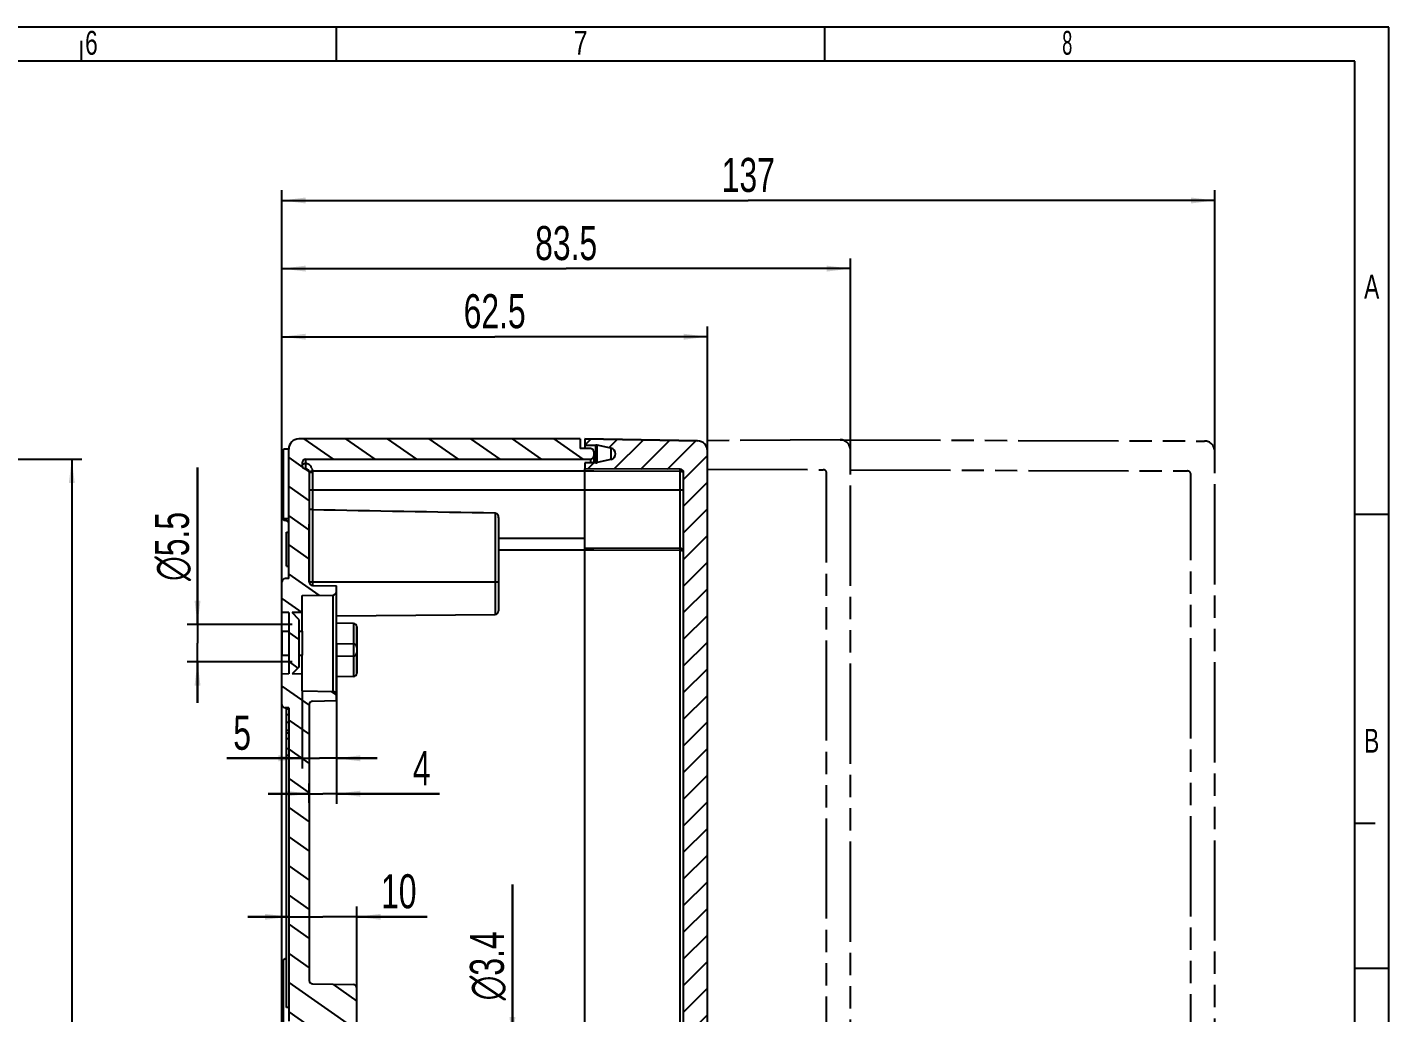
# Model space of a CAD drawing. Header units: millimetres. Extents: x 0 to 594, y 0 to 420.
# Drawn here: x 394 to 594, y 275.3 to 420 of the extents above; entities that cross this region are included whole.
import ezdxf

# ---------------------------------------------------------------- set-up
doc = ezdxf.new("R2010")
doc.units = ezdxf.units.MM
doc.header["$LTSCALE"] = 32.67
doc.linetypes.add('CENTER', pattern=[0.6, 0.375, -0.075, 0.075, -0.075])
doc.linetypes.add('PHANTOM', pattern=[0.8, 0.45, -0.05, 0.1, -0.05, 0.1, -0.05])
doc.layers.get('0').update_dxf_attribs({"linetype": 'CONTINUOUS'})
for name, color, linetype in [('AUSFORMSCHRAEGEN', 7, 'CONTINUOUS'), ('AUSW-EINSAETZE', 7, 'CONTINUOUS'), ('BEZUGSACHSEN', 7, 'CONTINUOUS'), ('KURVEN', 7, 'CONTINUOUS'), ('KURVEN-AUS', 7, 'CONTINUOUS'), ('RUNDUNGEN', 7, 'CONTINUOUS'), ('ZEICHNUNGSBEMASSUNGEN', 7, 'CONTINUOUS')]:
    doc.layers.add(name, color=color, linetype=linetype)
doc.styles.get("Standard").update_dxf_attribs({"font": 'txt', "width": 0.7})
doc.styles.add('TEXTSTYLE_2', font='txt', dxfattribs={"width": 0.7857142856999999})
doc.styles.add('TEXTSTYLE_5', font='txt', dxfattribs={"width": 0.7142857143000001})
doc.styles.add('TEXTSTYLE_6', font='txt', dxfattribs={"width": 0.5714285714})
doc.styles.add('TEXTSTYLE_8', font='gdt', dxfattribs={"width": 0.7})
doc.dimstyles.new('DIMSTYLE_10', dxfattribs={"dimtxt": 5, "dimasz": 3.5, "dimexe": 1.5, "dimexo": 0, "dimgap": 1.25, "dimtad": 1, "dimdec": 1, "dimdsep": 46, "dimtxsty": 'Standard', "dimblk": '_FILLED', "dimblk1": '_FILLED', "dimblk2": '_FILLED', "dimcen": 0.09, "dimclrt": 5, "dimazin": 2, "dimtp": 0.5, "dimtm": 0.5, "dimtfac": 1, "dimtdec": 1, "dimtofl": 0, "dimtmove": 0, "dimatfit": 3, "dimldrblk": '_FILLED', "dimfxl": 1, "dimtolj": 1, "dimarcsym": 0})
doc.dimstyles.new('DIMSTYLE_2', dxfattribs={"dimtxt": 5, "dimasz": 3.5, "dimexe": 1.5, "dimexo": 0, "dimgap": 1.25, "dimtad": 1, "dimdec": 3, "dimdsep": 46, "dimtxsty": 'Standard', "dimblk": '_FILLED', "dimblk1": '_FILLED', "dimblk2": '_FILLED', "dimcen": 0.09, "dimclrt": 5, "dimazin": 2, "dimtp": 0.5, "dimtm": 0.5, "dimtfac": 1, "dimtdec": 3, "dimtofl": 0, "dimtmove": 0, "dimatfit": 3, "dimldrblk": '_FILLED', "dimfxl": 1, "dimtolj": 1, "dimarcsym": 0})
doc.dimstyles.new('DIMSTYLE_6', dxfattribs={"dimtxt": 5, "dimasz": 3.5, "dimexe": 1.5, "dimexo": 0, "dimgap": 1.25, "dimtad": 1, "dimdec": 3, "dimdsep": 46, "dimtxsty": 'Standard', "dimblk": '_FILLED', "dimblk1": '_FILLED', "dimblk2": '_FILLED', "dimcen": 0.09, "dimclrt": 5, "dimazin": 2, "dimtp": 0.2, "dimtm": 0.2, "dimtfac": 1, "dimtdec": 3, "dimtofl": 0, "dimtmove": 0, "dimatfit": 3, "dimldrblk": '_FILLED', "dimfxl": 1, "dimtolj": 1, "dimarcsym": 0})
doc.dimstyles.new('DIMSTYLE_7', dxfattribs={"dimtxt": 5, "dimasz": 3.5, "dimexe": 1.5, "dimexo": 0, "dimgap": 1.25, "dimtad": 1, "dimdec": 3, "dimdsep": 46, "dimtxsty": 'Standard', "dimblk": '_FILLED', "dimblk1": '_FILLED', "dimblk2": '_FILLED', "dimcen": 0.09, "dimclrt": 5, "dimazin": 2, "dimtp": 0.1, "dimtm": 0.1, "dimtfac": 1, "dimtdec": 3, "dimtofl": 0, "dimtmove": 0, "dimatfit": 3, "dimldrblk": '_FILLED', "dimfxl": 1, "dimtolj": 1, "dimarcsym": 0})
doc.dimstyles.new('DIMSTYLE_8', dxfattribs={"dimtxt": 5, "dimasz": 3.5, "dimexe": 1.5, "dimexo": 0, "dimgap": 1.25, "dimtad": 1, "dimdec": 1, "dimdsep": 46, "dimtxsty": 'Standard', "dimblk": '_FILLED', "dimblk1": '_FILLED', "dimblk2": '_FILLED', "dimcen": 0.09, "dimclrt": 5, "dimazin": 2, "dimtp": 0.1, "dimtm": 0.1, "dimtfac": 1, "dimtdec": 65535, "dimtofl": 0, "dimtmove": 0, "dimatfit": 3, "dimldrblk": '_FILLED', "dimfxl": 1, "dimtolj": 1, "dimarcsym": 0})
doc.dimstyles.new('DIMSTYLE_9', dxfattribs={"dimtxt": 5, "dimasz": 3.5, "dimexe": 1.5, "dimexo": 0, "dimgap": 1.25, "dimtad": 1, "dimdec": 1, "dimdsep": 46, "dimtxsty": 'Standard', "dimblk": '_FILLED', "dimblk1": '_FILLED', "dimblk2": '_FILLED', "dimcen": 0.09, "dimclrt": 5, "dimazin": 2, "dimtp": 0.3, "dimtm": 0.3, "dimtfac": 1, "dimtdec": 1, "dimtofl": 0, "dimtmove": 0, "dimatfit": 3, "dimldrblk": '_FILLED', "dimfxl": 1, "dimtolj": 1, "dimarcsym": 0})

# ---------------------------------------------------------------- blocks, each defined once
blk = doc.blocks.new('_FILLED')
at = {"color": 0, "linetype": 'ByBlock'}
blk.add_solid([(0, 0), (-1, 0.125), (-1, -0.125)], dxfattribs=at)
blk = doc.blocks.new('*D13')
at = {"layer": 'ZEICHNUNGSBEMASSUNGEN', "color": 2, "linetype": 'Continuous', "transparency": 16777216}
for p, q in [((349.2844218358, 356.5663717764), (402.0844218361, 356.5663717764)), ((400.5844218361, 356.5663717764), (400.5844218361, 269.5663717764)), ((400.5844218361, 182.5663717764), (400.5844218361, 269.5663717764)), ((349.2844218361, 182.5663717764), (402.0844218361, 182.5663717764))]:
    blk.add_line(p, q, dxfattribs=at)
at = {"layer": 'ZEICHNUNGSBEMASSUNGEN', "color": 2, "linetype": 'Continuous', "transparency": 16777216, "xscale": 3.5, "yscale": 3.5, "zscale": 3.5}
for p, rotation in [((400.5844218361, 356.5663717764), 90), ((400.5844218361, 182.5663717764), 270)]:
    blk.add_blockref('_FILLED', p, dxfattribs=dict(at, rotation=rotation))
at = {"layer": 'ZEICHNUNGSBEMASSUNGEN', "color": 5, "linetype": 'Continuous', "transparency": 16777216, "insert": (394.3344218361, 269.5663717764), "char_height": 5, "width": 16.0714285714, "attachment_point": 2, "rotation": 90, "line_spacing_factor": 0.9}
blk.add_mtext('174', dxfattribs=at)
blk = doc.blocks.new('*D22')
at = {"layer": 'ZEICHNUNGSBEMASSUNGEN', "color": 2, "linetype": 'Continuous', "transparency": 16777216}
for p, q in [((419.0511647389, 332.3163717764), (419.0511647389, 355.3792707966001)), ((419.0511647389, 355.3792707966001), (419.0511647389, 329.5663717764)), ((432.9416197565, 332.3163717764), (417.5511647389, 332.3163717764)), ((419.0511647389, 320.8163717764), (419.0511647389, 329.5663717764)), ((432.9416197565, 326.8163717764), (417.5511647389, 326.8163717764)), ((419.0511647389, 326.8163717764), (419.0511647389, 320.8163717764))]:
    blk.add_line(p, q, dxfattribs=at)
at = {"layer": 'ZEICHNUNGSBEMASSUNGEN', "color": 2, "linetype": 'Continuous', "transparency": 16777216, "xscale": 3.5, "yscale": 3.5, "zscale": 3.5}
for p, rotation in [((419.0511647389, 332.3163717764), 270), ((419.0511647389, 326.8163717764), 90)]:
    blk.add_blockref('_FILLED', p, dxfattribs=dict(at, rotation=rotation))
at = {"layer": 'ZEICHNUNGSBEMASSUNGEN', "color": 5, "linetype": 'Continuous', "transparency": 16777216, "insert": (412.8011647389, 338.7126041299), "char_height": 5, "width": 25, "attachment_point": 1, "rotation": 90, "line_spacing_factor": 0.9, "style": 'TEXTSTYLE_8'}
blk.add_mtext('{\\fgdt;n}\\ftxt;5.5', dxfattribs=at)
blk = doc.blocks.new('*D23')
at = {"layer": 'ZEICHNUNGSBEMASSUNGEN', "color": 2, "linetype": 'Continuous', "transparency": 16777216}
for p, q in [((439.4416197565, 329.5663717764), (439.4416197565, 311.1751409698)), ((434.4416197565, 322.5663717764), (434.4416197565, 311.1751409698)), ((434.4416197565, 312.6751409698), (423.3319861772, 312.6751409698)), ((423.3319861772, 312.6751409698), (436.9416197565, 312.6751409698)), ((445.4416197565, 312.6751409698), (436.9416197565, 312.6751409698)), ((439.4416197565, 312.6751409698), (445.4416197565, 312.6751409698))]:
    blk.add_line(p, q, dxfattribs=at)
at = {"layer": 'ZEICHNUNGSBEMASSUNGEN', "color": 2, "linetype": 'Continuous', "transparency": 16777216, "xscale": 3.5, "yscale": 3.5, "zscale": 3.5}
blk.add_blockref('_FILLED', (434.4416197565, 312.6751409698), dxfattribs=at)
at = {"layer": 'ZEICHNUNGSBEMASSUNGEN', "color": 2, "linetype": 'Continuous', "transparency": 16777216, "xscale": 3.5, "yscale": 3.5, "zscale": 3.5, "rotation": 180}
blk.add_blockref('_FILLED', (439.4416197565, 312.6751409698), dxfattribs=at)
at = {"layer": 'ZEICHNUNGSBEMASSUNGEN', "color": 5, "linetype": 'Continuous', "transparency": 16777216, "insert": (426.9034147487, 318.9251409698), "char_height": 5, "width": 5.357142857099999, "attachment_point": 3, "line_spacing_factor": 0.9}
blk.add_mtext('5', dxfattribs=at)
blk = doc.blocks.new('*D25')
at = {"layer": 'ZEICHNUNGSBEMASSUNGEN', "color": 2, "linetype": 'Continuous', "transparency": 16777216}
for p, q in [((439.4416197565, 321.1361920361), (439.4416197565, 305.9781612682)), ((435.4416197565, 306.1124792519), (435.4416197565, 308.9781612682)), ((435.4416197565, 307.4781612682), (429.4416197565, 307.4781612682)), ((429.4416197565, 307.4781612682), (437.4416197565, 307.4781612682)), ((454.5925549478, 307.4781612682), (437.4416197565, 307.4781612682)), ((439.4416197565, 307.4781612682), (454.5925549478, 307.4781612682))]:
    blk.add_line(p, q, dxfattribs=at)
at = {"layer": 'ZEICHNUNGSBEMASSUNGEN', "color": 2, "linetype": 'Continuous', "transparency": 16777216, "xscale": 3.5, "yscale": 3.5, "zscale": 3.5}
blk.add_blockref('_FILLED', (435.4416197565, 307.4781612682), dxfattribs=at)
at = {"layer": 'ZEICHNUNGSBEMASSUNGEN', "color": 2, "linetype": 'Continuous', "transparency": 16777216, "xscale": 3.5, "yscale": 3.5, "zscale": 3.5, "rotation": 180}
blk.add_blockref('_FILLED', (439.4416197565, 307.4781612682), dxfattribs=at)
at = {"layer": 'ZEICHNUNGSBEMASSUNGEN', "color": 5, "linetype": 'Continuous', "transparency": 16777216, "insert": (450.6639835192, 313.7281612682), "char_height": 5, "width": 5.8928571429, "attachment_point": 1, "line_spacing_factor": 0.9}
blk.add_mtext('4', dxfattribs=at)
blk = doc.blocks.new('*D27')
at = {"layer": 'ZEICHNUNGSBEMASSUNGEN', "color": 2, "linetype": 'Continuous', "transparency": 16777216}
for p, q in [((432.4416197565, 290.902551912), (432.4416197565, 287.7920345094)), ((442.4416197565, 278.3036417661), (442.4416197565, 290.902551912)), ((432.4416197565, 289.402551912), (426.4416197565, 289.402551912)), ((426.4416197565, 289.402551912), (437.4416197565, 289.402551912)), ((452.7945069501, 289.402551912), (437.4416197565, 289.402551912)), ((442.4416197565, 289.402551912), (452.7945069501, 289.402551912))]:
    blk.add_line(p, q, dxfattribs=at)
at = {"layer": 'ZEICHNUNGSBEMASSUNGEN', "color": 2, "linetype": 'Continuous', "transparency": 16777216, "xscale": 3.5, "yscale": 3.5, "zscale": 3.5}
blk.add_blockref('_FILLED', (432.4416197565, 289.402551912), dxfattribs=at)
at = {"layer": 'ZEICHNUNGSBEMASSUNGEN', "color": 2, "linetype": 'Continuous', "transparency": 16777216, "xscale": 3.5, "yscale": 3.5, "zscale": 3.5, "rotation": 180}
blk.add_blockref('_FILLED', (442.4416197565, 289.402551912), dxfattribs=at)
at = {"layer": 'ZEICHNUNGSBEMASSUNGEN', "color": 5, "linetype": 'Continuous', "transparency": 16777216, "insert": (446.0087926644, 295.652551912), "char_height": 5, "width": 10.1785714286, "attachment_point": 1, "line_spacing_factor": 0.9}
blk.add_mtext('10', dxfattribs=at)
blk = doc.blocks.new('*D28')
at = {"layer": 'ZEICHNUNGSBEMASSUNGEN', "color": 2, "linetype": 'Continuous', "transparency": 16777216}
for p, q in [((465.3006824344, 271.1763717764), (465.3006824344, 294.1590273155)), ((465.3006824344, 294.1590273155), (465.3006824344, 269.5663717764)), ((441.0916197565, 271.1763717764), (466.8006824344, 271.1763717764)), ((441.0916197565, 267.9563717764), (466.8006824344, 267.9563717764)), ((465.3006824344, 261.9563717764), (465.3006824344, 269.5663717764)), ((465.3006824344, 267.9563717764), (465.3006824344, 261.9563717764))]:
    blk.add_line(p, q, dxfattribs=at)
at = {"layer": 'ZEICHNUNGSBEMASSUNGEN', "color": 2, "linetype": 'Continuous', "transparency": 16777216, "xscale": 3.5, "yscale": 3.5, "zscale": 3.5}
for p, rotation in [((465.3006824344, 271.1763717764), 270), ((465.3006824344, 267.9563717764), 90)]:
    blk.add_blockref('_FILLED', p, dxfattribs=dict(at, rotation=rotation))
at = {"layer": 'ZEICHNUNGSBEMASSUNGEN', "color": 5, "linetype": 'Continuous', "transparency": 16777216, "insert": (459.0506824344, 277.1352177917), "char_height": 5, "width": 25.5357142857, "attachment_point": 1, "rotation": 90, "line_spacing_factor": 0.9, "style": 'TEXTSTYLE_8'}
blk.add_mtext('{\\fgdt;n}\\ftxt;3.4', dxfattribs=at)
blk = doc.blocks.new('*D32')
at = {"layer": 'ZEICHNUNGSBEMASSUNGEN', "color": 2, "linetype": 'Continuous', "transparency": 16777216}
for p, q in [((431.4416197573, 348.83173854), (431.4416197573, 376.0663717764)), ((493.9416197565, 357.0345830524), (493.9416197565, 376.0663717764)), ((431.4416197573, 374.5663717764), (462.6916197569, 374.5663717764)), ((493.9416197565, 374.5663717764), (462.6916197569, 374.5663717764))]:
    blk.add_line(p, q, dxfattribs=at)
at = {"layer": 'ZEICHNUNGSBEMASSUNGEN', "color": 2, "linetype": 'Continuous', "transparency": 16777216, "xscale": 3.5, "yscale": 3.5, "zscale": 3.5, "rotation": 180}
blk.add_blockref('_FILLED', (431.4416197573, 374.5663717764), dxfattribs=at)
at = {"layer": 'ZEICHNUNGSBEMASSUNGEN', "color": 2, "linetype": 'Continuous', "transparency": 16777216, "xscale": 3.5, "yscale": 3.5, "zscale": 3.5}
blk.add_blockref('_FILLED', (493.9416197565, 374.5663717764), dxfattribs=at)
at = {"layer": 'ZEICHNUNGSBEMASSUNGEN', "color": 5, "linetype": 'Continuous', "transparency": 16777216, "insert": (462.6916197569, 380.8163717764), "char_height": 5, "width": 21.4285714286, "attachment_point": 2, "line_spacing_factor": 0.9}
blk.add_mtext('62.5', dxfattribs=at)
blk = doc.blocks.new('*D33')
at = {"layer": 'ZEICHNUNGSBEMASSUNGEN', "color": 2, "linetype": 'Continuous', "transparency": 16777216}
for p, q in [((431.4416197573, 182.075024574), (431.4416197573, 386.0663717764)), ((514.9416197565, 357.6550977055001), (514.9416197566001, 386.0663717764)), ((431.4416197573, 384.5663717764), (473.1916197569, 384.5663717764)), ((514.9416197566001, 384.5663717764), (473.1916197569, 384.5663717764))]:
    blk.add_line(p, q, dxfattribs=at)
at = {"layer": 'ZEICHNUNGSBEMASSUNGEN', "color": 2, "linetype": 'Continuous', "transparency": 16777216, "xscale": 3.5, "yscale": 3.5, "zscale": 3.5, "rotation": 180}
blk.add_blockref('_FILLED', (431.4416197573, 384.5663717764), dxfattribs=at)
at = {"layer": 'ZEICHNUNGSBEMASSUNGEN', "color": 2, "linetype": 'Continuous', "transparency": 16777216, "xscale": 3.5, "yscale": 3.5, "zscale": 3.5}
blk.add_blockref('_FILLED', (514.9416197566001, 384.5663717764), dxfattribs=at)
at = {"layer": 'ZEICHNUNGSBEMASSUNGEN', "color": 5, "linetype": 'Continuous', "transparency": 16777216, "insert": (473.1916197569, 390.8163717764), "char_height": 5, "width": 20.8928571429, "attachment_point": 2, "line_spacing_factor": 0.9}
blk.add_mtext('83.5', dxfattribs=at)
blk = doc.blocks.new('*D34')
at = {"layer": 'ZEICHNUNGSBEMASSUNGEN', "color": 2, "linetype": 'Continuous', "transparency": 16777216}
for p, q in [((431.4416197573, 357.071723774), (431.4416197573, 396.0663717764)), ((568.4416197565, 356.8640149907), (568.4416197565, 396.0663717764)), ((431.4416197573, 394.5663717764), (499.9416197569, 394.5663717764)), ((568.4416197565, 394.5663717764), (499.9416197569, 394.5663717764))]:
    blk.add_line(p, q, dxfattribs=at)
at = {"layer": 'ZEICHNUNGSBEMASSUNGEN', "color": 2, "linetype": 'Continuous', "transparency": 16777216, "xscale": 3.5, "yscale": 3.5, "zscale": 3.5, "rotation": 180}
blk.add_blockref('_FILLED', (431.4416197573, 394.5663717764), dxfattribs=at)
at = {"layer": 'ZEICHNUNGSBEMASSUNGEN', "color": 2, "linetype": 'Continuous', "transparency": 16777216, "xscale": 3.5, "yscale": 3.5, "zscale": 3.5}
blk.add_blockref('_FILLED', (568.4416197565, 394.5663717764), dxfattribs=at)
at = {"layer": 'ZEICHNUNGSBEMASSUNGEN', "color": 5, "linetype": 'Continuous', "transparency": 16777216, "insert": (499.9416197569, 400.8163717764), "char_height": 5, "width": 15.5357142857, "attachment_point": 2, "line_spacing_factor": 0.9}
blk.add_mtext('137', dxfattribs=at)

msp = doc.modelspace()

# ---------------------------------------------------------------- hatches: boundary and pattern name
at = {"linetype": 'Continuous'}
h = msp.add_hatch(dxfattribs=at)
h.set_pattern_fill('DEFAULT__1', color=2, scale=3.5087399072, angle=325, style=0, pattern_type=0)
h.set_pattern_definition([(325, (0, 0), (2.0125305321, 2.8741914679), [])])
edge = h.paths.add_edge_path()
edge.add_line((432.4416197565, 358.0663717764), (432.4416197565, 352.0663717764))
edge.add_arc((433.9416197565, 358.0663717764), 1.5, 90, 180)
edge.add_line((433.9416197565, 359.5663717764), (475.2416197565, 359.5663717764))
edge.add_line((475.2416197565, 359.5663717764), (475.2416197565, 358.1663717764))
edge.add_line((476.7416197565, 358.1663717764), (475.2416197565, 358.1663717764))
edge.add_arc((476.7416197565, 357.6663717764), 0.5, 0, 90)
edge.add_line((477.2416197565, 357.6663717764), (477.2416197565, 357.0663717764))
edge.add_arc((476.7416197565, 357.0663717764), 0.5, -90, 0)
edge.add_line((434.9416197565, 356.5663717764), (476.7416197565, 356.5663717764))
edge.add_arc((434.9416197565, 356.0663717764), 0.5, 90, 180)
edge.add_line((434.4416197565, 356.0663717764), (434.4416197565, 355.6663717764))
edge.add_arc((434.9416197565, 355.6663717764), 0.5, 180, 270)
edge.add_arc((434.9416197565, 354.6663717764), 0.5, 0, 90)
edge.add_line((435.4416197565, 354.6663717764), (435.4416197565, 352.0663717764))
edge.add_line((432.4416197565, 352.0663717764), (435.4416197565, 352.0663717764))
edge = h.paths.add_edge_path()
edge.add_line((432.4416197565, 352.0663717764), (435.4416197565, 352.0663717764))
edge.add_line((432.4416197565, 352.0663717764), (435.4416197565, 352.0663717764))
edge = h.paths.add_edge_path()
edge.add_line((432.4416197565, 352.0663717764), (432.4416197565, 345.8663717764))
edge.add_line((432.4416197565, 352.0663717764), (435.4416197565, 352.0663717764))
edge.add_line((435.4416197565, 352.0663717764), (435.4416197565, 338.5577204079))
edge.add_arc((435.9416197565, 338.5577204079), 0.5, 180, 269)
edge.add_line((435.9328935533, 338.0577965603), (439.4416197565, 337.9965515167))
edge.add_line((439.4416197565, 337.9965515167), (439.4416197565, 337.1449957326))
edge.add_arc((438.9416197565, 337.1449957326), 0.5, -89, 0)
edge.add_line((434.4416197565, 336.5663717764), (438.9503459598, 336.645071885))
edge.add_line((434.4416197565, 336.5663717764), (434.4416197565, 334.0925543738))
edge.add_line((434.4416197565, 334.0925543738), (432.9416197565, 334.0663717764))
edge.add_line((433.9416197565, 333.0663717764), (432.9416197565, 334.0663717764))
edge.add_line((433.9416197565, 333.0663717764), (433.9416197565, 326.0663717764))
edge.add_line((433.9416197565, 326.0663717764), (432.9416197565, 325.0663717764))
edge.add_line((434.4416197565, 325.040189179), (432.9416197565, 325.0663717764))
edge.add_line((434.4416197565, 325.040189179), (434.4416197565, 322.5663717764))
edge.add_line((434.4416197565, 322.5663717764), (438.9503459598, 322.4876716677))
edge.add_arc((438.9416197565, 321.9877478202), 0.5, 0, 89)
edge.add_line((439.4416197565, 321.9877478202), (439.4416197565, 321.1361920361))
edge.add_line((435.9328935533, 321.0749469924), (439.4416197565, 321.1361920361))
edge.add_arc((435.9416197565, 320.5750231448), 0.5, 91, 180)
edge.add_line((435.4416197565, 320.5750231448), (435.4416197565, 287.0663717764))
edge.add_line((432.4416197565, 287.0663717764), (435.4416197565, 287.0663717764))
edge.add_line((432.4416197565, 320.0663717764), (432.4416197565, 287.0663717764))
edge.add_line((432.4416197565, 320.0663717764), (431.9328935533, 320.0752516253))
edge.add_arc((431.9416197565, 320.5751754729), 0.5, 180, 269)
edge.add_line((431.4416197565, 325.0489167114), (431.4416197565, 320.5751754729))
edge.add_line((432.4416197565, 325.0663717764), (431.4416197565, 325.0489167114))
edge.add_line((432.4416197565, 334.0663717764), (432.4416197565, 325.0663717764))
edge.add_line((432.4416197565, 334.0663717764), (431.4416197565, 334.0838268413))
edge.add_line((431.4416197565, 338.5575680799), (431.4416197565, 334.0838268413))
edge.add_arc((431.9416197565, 338.5575680799), 0.5, 91, 180)
edge.add_line((432.4416197565, 339.0663717764), (431.9328935533, 339.0574919275))
edge.add_line((432.4416197565, 340.8663717764), (432.4416197565, 339.0663717764))
edge.add_line((432.4416197565, 340.8663717764), (432.4416197565, 345.8663717764))
edge = h.paths.add_edge_path()
edge.add_line((432.4416197565, 287.0663717764), (435.4416197565, 287.0663717764))
edge.add_line((432.4416197565, 287.0663717764), (435.4416197565, 287.0663717764))
edge = h.paths.add_edge_path()
edge.add_line((432.4416197565, 287.0663717764), (432.4416197565, 274.0577204079))
edge.add_line((432.4416197565, 287.0663717764), (435.4416197565, 287.0663717764))
edge.add_line((435.4416197565, 287.0663717764), (435.4416197565, 280.0577204079))
edge.add_arc((435.9416197565, 280.0577204079), 0.5, 180, 269)
edge.add_line((435.9328935533, 279.5577965603), (441.9503459598, 279.4527615379))
edge.add_arc((441.9416197565, 278.9528376903), 0.5, 0, 89)
edge.add_line((442.4416197565, 272.6563717764), (442.4416197565, 278.9528376903))
edge.add_line((442.4416197565, 272.6563717764), (441.0916197565, 271.3063717764))
edge.add_line((441.0916197565, 271.1763717764), (441.0916197565, 271.3063717764))
edge.add_line((432.4416197565, 271.0913717764), (441.0916197565, 271.1763717764))
edge.add_line((432.4416197565, 268.0413717764), (432.4416197565, 271.0913717764))
edge.add_line((441.0916197565, 267.9563717764), (432.4416197565, 268.0413717764))
edge.add_line((441.0916197565, 267.8263717764), (441.0916197565, 267.9563717764))
edge.add_line((442.4416197565, 266.4763717764), (441.0916197565, 267.8263717764))
edge.add_line((442.4416197565, 260.1799058624), (442.4416197565, 266.4763717764))
edge.add_arc((441.9416197565, 260.1799058624), 0.5, -89, 0)
edge.add_line((435.9328935533, 259.5749469924), (441.9503459598, 259.6799820148))
edge.add_arc((435.9416197565, 259.0750231448), 0.5, 91, 180)
edge.add_line((435.4416197565, 259.0750231448), (435.4416197565, 252.0663717764))
edge.add_line((432.4416197565, 252.0663717764), (435.4416197565, 252.0663717764))
edge.add_line((432.4416197565, 265.0750231448), (432.4416197565, 252.0663717764))
edge.add_arc((431.9416197565, 265.0750231448), 0.5, 0, 90)
edge.add_arc((431.9416197565, 266.0751754729), 0.5, 180, 270)
edge.add_line((431.4416197565, 273.0575680799), (431.4416197565, 266.0751754729))
edge.add_arc((431.9416197565, 273.0575680799), 0.5, 90, 180)
edge.add_arc((431.9416197565, 274.0577204079), 0.5, -90, 0)
edge = h.paths.add_edge_path()
edge.add_line((432.4416197565, 252.0663717764), (435.4416197565, 252.0663717764))
edge.add_line((432.4416197565, 252.0663717764), (435.4416197565, 252.0663717764))
edge = h.paths.add_edge_path()
edge.add_line((432.4416197565, 252.0663717764), (432.4416197565, 219.0663717764))
edge.add_line((432.4416197565, 252.0663717764), (435.4416197565, 252.0663717764))
edge.add_line((435.4416197565, 252.0663717764), (435.4416197565, 218.5577204079))
edge.add_arc((435.9416197565, 218.5577204079), 0.5, 180, 269)
edge.add_line((435.9328935533, 218.0577965603), (439.4416197565, 217.9965515167))
edge.add_line((439.4416197565, 217.1449957326), (439.4416197565, 217.9965515167))
edge.add_arc((438.9416197565, 217.1449957326), 0.5, -89, 0)
edge.add_line((434.4416197565, 216.5663717764), (438.9503459598, 216.645071885))
edge.add_line((434.4416197565, 214.0925543738), (434.4416197565, 216.5663717764))
edge.add_line((434.4416197565, 214.0925543738), (432.9416197565, 214.0663717764))
edge.add_line((433.9416197565, 213.0663717764), (432.9416197565, 214.0663717764))
edge.add_line((433.9416197565, 206.0663717764), (433.9416197565, 213.0663717764))
edge.add_line((433.9416197565, 206.0663717764), (432.9416197565, 205.0663717764))
edge.add_line((434.4416197565, 205.040189179), (432.9416197565, 205.0663717764))
edge.add_line((434.4416197565, 202.5663717764), (434.4416197565, 205.040189179))
edge.add_line((434.4416197565, 202.5663717764), (438.9503459598, 202.4876716677))
edge.add_arc((438.9416197565, 201.9877478202), 0.5, 0, 89)
edge.add_line((439.4416197565, 201.1361920361), (439.4416197565, 201.9877478202))
edge.add_line((435.9328935533, 201.0749469924), (439.4416197565, 201.1361920361))
edge.add_arc((435.9416197565, 200.5750231448), 0.5, 91, 180)
edge.add_line((435.4416197565, 200.5750231448), (435.4416197565, 187.0663717764))
edge.add_line((432.4416197565, 187.0663717764), (435.4416197565, 187.0663717764))
edge.add_line((432.4416197565, 195.6163717764), (432.4416197565, 187.0663717764))
edge.add_line((432.4416197565, 195.6163717764), (432.1416197565, 195.6163717764))
edge.add_line((432.1416197565, 195.6163717764), (432.1416197565, 195.9163717764))
edge.add_line((432.4416197565, 195.9163717764), (432.1416197565, 195.9163717764))
edge.add_line((432.4416197565, 200.0663717764), (432.4416197565, 195.9163717764))
edge.add_line((432.4416197565, 200.0663717764), (431.9328935533, 200.0752516253))
edge.add_arc((431.9416197565, 200.5751754729), 0.5, 180, 269)
edge.add_line((431.4416197565, 200.5751754729), (431.4416197565, 205.0489167114))
edge.add_line((432.4416197565, 205.0663717764), (431.4416197565, 205.0489167114))
edge.add_line((432.4416197565, 205.0663717764), (432.4416197565, 214.0663717764))
edge.add_line((432.4416197565, 214.0663717764), (431.4416197565, 214.0838268413))
edge.add_line((431.4416197565, 214.0838268413), (431.4416197565, 218.5575680799))
edge.add_arc((431.9416197565, 218.5575680799), 0.5, 91, 180)
edge.add_line((432.4416197565, 219.0663717764), (431.9328935533, 219.0574919275))
edge = h.paths.add_edge_path()
edge.add_line((432.4416197565, 187.0663717764), (435.4416197565, 187.0663717764))
edge.add_line((432.4416197565, 187.0663717764), (435.4416197565, 187.0663717764))
edge = h.paths.add_edge_path()
edge.add_line((432.4416197565, 181.0663717764), (432.4416197565, 187.0663717764))
edge.add_line((432.4416197565, 187.0663717764), (435.4416197565, 187.0663717764))
edge.add_line((435.4416197565, 184.4663717764), (435.4416197565, 187.0663717764))
edge.add_arc((434.9416197565, 184.4663717764), 0.5, -90, 0)
edge.add_arc((434.9416197565, 183.4663717764), 0.5, 90, 180)
edge.add_line((434.4416197565, 183.4663717764), (434.4416197565, 183.0663717764))
edge.add_arc((434.9416197565, 183.0663717764), 0.5, 180, 270)
edge.add_line((434.9416197565, 182.5663717764), (476.7416197565, 182.5663717764))
edge.add_arc((476.7416197565, 182.0663717764), 0.5, 0, 90)
edge.add_line((477.2416197565, 181.4663717764), (477.2416197565, 182.0663717764))
edge.add_arc((476.7416197565, 181.4663717764), 0.5, -90, 0)
edge.add_line((476.7416197565, 180.9663717764), (475.2416197565, 180.9663717764))
edge.add_line((475.2416197565, 179.5663717764), (475.2416197565, 180.9663717764))
edge.add_line((433.9416197565, 179.5663717764), (475.2416197565, 179.5663717764))
edge.add_arc((433.9416197565, 181.0663717764), 1.5, 180, 270)
h = msp.add_hatch(dxfattribs=at)
h.set_pattern_fill('DEFAULT__2', color=2, scale=2.7645387615, angle=45, style=0, pattern_type=0)
h.set_pattern_definition([(45, (0, 0), (-1.9548241051, 1.9548241051), [])])
edge = h.paths.add_edge_path()
edge.add_line((493.9416197565, 357.7977886582), (493.9416197565, 352.0663717764))
edge.add_line((490.4416197565, 352.0663717764), (493.9416197565, 352.0663717764))
edge.add_line((490.4416197565, 354.6174993126), (490.4416197565, 352.0663717764))
edge.add_arc((489.9416197565, 354.6174993126), 0.5, 0, 89.8)
edge.add_line((489.9433650823, 355.1174962665), (475.9416197565, 355.1663717764))
edge.add_line((475.9416197565, 356.0663717764), (475.9416197565, 355.1663717764))
edge.add_line((477.5453732581, 356.0663717764), (475.9416197565, 356.0663717764))
edge.add_arc((477.5453732581, 357.0663717764), 1, 270, 282.5)
edge.add_line((477.7618128721, 356.0900757692), (479.7755934284, 356.5365201703))
edge.add_arc((479.5916197565, 357.3663717764), 0.85, -77.5, 77.5)
edge.add_line((479.7755934284, 358.1962233824), (477.7618128721, 358.6426677835))
edge.add_arc((477.5453732581, 357.6663717764), 1, 77.5, 90)
edge.add_line((475.9416197565, 358.6663717764), (477.5453732581, 358.6663717764))
edge.add_line((475.9416197565, 359.5663717764), (475.9416197565, 358.6663717764))
edge.add_line((492.4874493180999, 359.2775632471), (475.9416197565, 359.5663717764))
edge.add_arc((492.4616197565, 357.7977886582), 1.48, 0, 89)
edge = h.paths.add_edge_path()
edge.add_line((490.4416197565, 352.0663717764), (493.9416197565, 352.0663717764))
edge.add_line((490.4416197565, 352.0663717764), (493.9416197565, 352.0663717764))
edge = h.paths.add_edge_path()
edge.add_line((493.9416197565, 352.0663717764), (493.9416197565, 287.0663717764))
edge.add_line((490.4416197565, 287.0663717764), (493.9416197565, 287.0663717764))
edge.add_line((490.4416197565, 352.0663717764), (490.4416197565, 287.0663717764))
edge.add_line((490.4416197565, 352.0663717764), (493.9416197565, 352.0663717764))
edge = h.paths.add_edge_path()
edge.add_line((490.4416197565, 287.0663717764), (493.9416197565, 287.0663717764))
edge.add_line((490.4416197565, 287.0663717764), (493.9416197565, 287.0663717764))
edge = h.paths.add_edge_path()
edge.add_line((493.9416197565, 287.0663717764), (493.9416197565, 252.0663717764))
edge.add_line((490.4416197565, 252.0663717764), (493.9416197565, 252.0663717764))
edge.add_line((490.4416197565, 287.0663717764), (490.4416197565, 252.0663717764))
edge.add_line((490.4416197565, 287.0663717764), (493.9416197565, 287.0663717764))
edge = h.paths.add_edge_path()
edge.add_line((490.4416197565, 252.0663717764), (493.9416197565, 252.0663717764))
edge.add_line((490.4416197565, 252.0663717764), (493.9416197565, 252.0663717764))
edge = h.paths.add_edge_path()
edge.add_line((493.9416197565, 252.0663717764), (493.9416197565, 187.0663717764))
edge.add_line((490.4416197565, 187.0663717764), (493.9416197565, 187.0663717764))
edge.add_line((490.4416197565, 252.0663717764), (490.4416197565, 187.0663717764))
edge.add_line((490.4416197565, 252.0663717764), (493.9416197565, 252.0663717764))
edge = h.paths.add_edge_path()
edge.add_line((490.4416197565, 187.0663717764), (493.9416197565, 187.0663717764))
edge.add_line((490.4416197565, 187.0663717764), (493.9416197565, 187.0663717764))
edge = h.paths.add_edge_path()
edge.add_line((493.9416197565, 181.3349548945), (493.9416197565, 187.0663717764))
edge.add_arc((492.4616197565, 181.3349548945), 1.48, -89, 0)
edge.add_line((492.4874493180999, 179.8551803057), (475.9416197565, 179.5663717764))
edge.add_line((475.9416197565, 179.5663717764), (475.9416197565, 180.4663717764))
edge.add_line((475.9416197565, 180.4663717764), (477.5453732581, 180.4663717764))
edge.add_arc((477.5453732581, 181.4663717764), 1, 270, 282.5)
edge.add_line((479.7755934284, 180.9365201703), (477.7618128721, 180.4900757692))
edge.add_arc((479.5916197565, 181.7663717764), 0.85, -77.5, 77.5)
edge.add_line((477.7618128721, 183.0426677835), (479.7755934284, 182.5962233824))
edge.add_arc((477.5453732581, 182.0663717764), 1, 77.5, 90)
edge.add_line((477.5453732581, 183.0663717764), (475.9416197565, 183.0663717764))
edge.add_line((475.9416197565, 183.0663717764), (475.9416197565, 183.9663717764))
edge.add_line((489.9433650823, 184.0152472863), (475.9416197565, 183.9663717764))
edge.add_arc((489.9416197565, 184.5152442401), 0.5, -89.8, 0)
edge.add_line((490.4416197565, 184.5152442401), (490.4416197565, 187.0663717764))
edge.add_line((490.4416197565, 187.0663717764), (493.9416197565, 187.0663717764))

# ---------------------------------------------------------------- linework, layer by layer
at = {"color": 2, "linetype": 'Continuous'}
for p, q in [((594, 420), (-0, 420)), ((439.4507276478, 415.000049121), (439.4507276478, 420.000049121)), ((511.2007276478, 415.000049121), (511.2007276478, 420.000049121)), ((594, 0), (594, 420)), ((402, 415), (402, 418)), ((589.0002327949, 348.51526037), (594.0002327949, 348.51526037)), ((589, 303.1409552918), (592, 303.1409552918)), ((589.0002327949, 281.84526237), (594.0002327949, 281.84526237))]:
    msp.add_line(p, q, dxfattribs=at)
at = {"color": 7, "linetype": 'Continuous'}
for p, q in [((589, 415), (5, 415)), ((589, 5), (589, 415)), ((431.6916197565, 347.8663717764), (431.6916197565, 358.0663717764)), ((432.4416197565, 358.0663717764), (431.6916197565, 358.0663717764)), ((432.4416197565, 339.0663717764), (432.4416197565, 358.0663717764)), ((475.2416197565, 359.5663717764), (433.9416197565, 359.5663717764)), ((475.2416197565, 359.5663717764), (475.2416197565, 358.1663717764)), ((476.7416197565, 358.1663717764), (475.2416197565, 358.1663717764)), ((475.9416197565, 359.5663717764), (475.9416197565, 358.1663717764)), ((492.4874493180999, 359.2775632471), (475.9416197565, 359.5663717764)), ((475.9416197565, 358.6663717764), (477.5453732581, 358.6663717764)), ((479.7755934284, 358.1962233824), (477.7618128721, 358.6426677835)), ((431.4416197565, 348.0751822754), (431.4416197565, 356.0575612774)), ((434.4416197565, 356.0663717764), (434.4416197565, 355.6663717764)), ((434.9416197565, 356.5663717764), (476.7416197565, 356.5663717764)), ((475.9416197565, 356.0663717764), (475.9416197565, 355.1663717764)), ((477.5453732581, 356.0663717764), (475.9416197565, 356.0663717764)), ((477.2416197565, 357.6663717764), (477.2416197565, 356.8462707604)), ((477.5453732581, 356.0663717764), (477.7618128721, 356.0900757692)), ((479.7755934284, 356.5365201703), (477.7618128721, 356.0900757692)), ((493.9416197565, 181.3349548945), (493.9416197565, 357.7977886582)), ((435.4416197565, 354.6663717764), (435.4416197565, 338.5577204079)), ((489.9433650823, 355.1174962665), (475.9416197565, 355.1663717764)), ((490.4416197565, 184.5152442401), (490.4416197565, 354.6174993126)), ((431.6916197565, 347.8663717764), (432.4416197565, 347.8663717764)), ((463.2416197565, 347.9175910729), (463.2416197565, 334.4702735462)), ((432.1416197565, 340.8663717764), (432.1416197565, 345.8663717764)), ((432.1416197565, 345.8663717764), (432.4416197565, 345.8663717764)), ((432.1416197565, 340.8663717764), (432.4416197565, 340.8663717764)), ((431.4416197565, 331.3163717764), (431.4416197565, 338.5575680799)), ((432.4416197565, 339.0663717764), (431.9328935533, 339.0574919275)), ((435.9328935533, 338.0577965603), (439.4416197565, 337.9965515167)), ((439.4416197565, 321.1361920361), (439.4416197565, 337.9965515167)), ((434.4416197565, 336.5663717764), (438.9503459598, 336.645071885)), ((434.4416197565, 331.3163717764), (434.4416197565, 336.5663717764)), ((432.4416197565, 334.0663717764), (431.4416197565, 334.0838268413)), ((432.4416197565, 334.0663717764), (432.4416197565, 325.0663717764)), ((434.4416197565, 334.0925543738), (432.9416197565, 334.0663717764)), ((433.9416197565, 333.0663717764), (432.9416197565, 334.0663717764)), ((433.9416197565, 333.0663717764), (433.9416197565, 326.0663717764)), ((439.4416197565, 333.6012792475), (462.7459830243, 333.8046533447)), ((441.9503459598, 332.4527615379), (439.4416197565, 332.4965515167)), ((442.4416197565, 328.9528376903), (442.4416197565, 331.9528376903)), ((442.4416197565, 325.1799058624), (442.4416197565, 328.1799058624)), ((431.4416197565, 320.5751754729), (431.4416197565, 327.8163717764)), ((433.9416197565, 326.0663717764), (432.9416197565, 325.0663717764)), ((434.4416197565, 322.5663717764), (434.4416197565, 327.8163717764)), ((432.4416197565, 325.0663717764), (431.4416197565, 325.0489167114)), ((434.4416197565, 325.040189179), (432.9416197565, 325.0663717764)), ((441.9503459598, 324.6799820148), (439.4416197565, 324.6361920361)), ((434.4416197565, 322.5663717764), (438.9503459598, 322.4876716677)), ((432.4416197565, 320.0663717764), (431.9328935533, 320.0752516253)), ((432.1416197565, 319.1013717764), (432.1416197565, 320.0663717764)), ((432.4416197565, 320.0663717764), (432.1416197565, 320.0663717764)), ((432.4416197565, 320.0663717764), (432.4416197565, 274.0577204079)), ((435.4416197565, 320.5750231448), (435.4416197565, 280.0577204079)), ((435.9328935533, 321.0749469924), (439.4416197565, 321.1361920361)), ((432.4416197565, 319.8803937214), (432.1416197565, 319.8803937214)), ((432.1416197565, 276.0663717764), (432.1416197565, 314.0685857611)), ((432.4416197565, 313.0663717764), (432.1416197565, 313.0663717764)), ((431.6916197565, 283.1385038928), (432.1416197565, 283.3983115139)), ((431.6916197565, 273.4905746733), (431.6916197565, 283.1385038928)), ((435.9328935533, 279.5577965603), (441.9503459598, 279.4527615379)), ((442.4416197565, 260.1799058624), (442.4416197565, 278.9528376903)), ((432.4416197565, 276.0663717764), (432.1416197565, 276.0663717764))]:
    msp.add_line(p, q, dxfattribs=at)
at = {"color": 9, "linetype": 'Continuous'}
for p, q in [((479.7755934284, 358.1962233824), (479.7755934284, 356.5365201703)), ((438.9503459598, 322.4876716677), (438.9503459598, 336.645071885))]:
    msp.add_line(p, q, dxfattribs=at)
at = {"color": 7, "linetype": 'Continuous'}
for centre, radius, start, end in [((433.9416197565, 358.0663717764), 1.5, 90, 180), ((476.7416197565, 357.6663717764), 0.5, 0, 90), ((477.5453732581, 357.6663717764), 1, 77.5, 90), ((479.5916197565, 357.3663717764), 0.85, 282.5, 77.5), ((492.4616197565, 357.7977886582), 1.48, 0, 89), ((431.9416197565, 356.0575680799), 0.5, 120.0596755158, 180.0007794687), ((434.9416197565, 356.0663717764), 0.5, 90, 180), ((476.7416197565, 357.0663717764), 0.5, 270, 360), ((477.5453732581, 357.0663717764), 1, 270, 282.5), ((434.9416197565, 355.6663717764), 0.5, 180, 270), ((434.9416197565, 354.6663717764), 0.5, 0, 90), ((489.9416197565, 354.6174993126), 0.5, 0, 89.8), ((431.9416197565, 348.0751754729), 0.5, 179.9992205313, 270), ((431.9416197565, 347.0750231448), 0.5, 0.0009586169, 90), ((489.9416197565, 343.0174993126), 0.5, 2.246e-07, 89.7999999917), ((431.9416197565, 338.5575680799), 0.5, 91, 180), ((435.9416197565, 338.5577204079), 0.5, 180, 269), ((438.9416197565, 337.1449957326), 0.5, 271, 360), ((462.7416197565, 334.3046343062), 0.5, 270.5, 360), ((441.9416197565, 331.9528376903), 0.5, 0, 89), ((441.9416197565, 325.1799058624), 0.5, 271, 360), ((438.9416197565, 321.9877478202), 0.5, 0, 89), ((431.9416197565, 320.5751754729), 0.5, 180, 269), ((435.9416197565, 320.5750231448), 0.5, 91, 180), ((435.9416197565, 280.0577204079), 0.5, 180, 269), ((441.9416197565, 278.9528376903), 0.5, 0, 89)]:
    msp.add_arc(centre, radius, start, end, dxfattribs=at)
at = {"layer": 'AUSFORMSCHRAEGEN', "color": 7, "linetype": 'Continuous'}
for p, q in [((435.4416197565, 354.6663717764), (435.4416197565, 349.340189179)), ((475.9416197565, 343.5663717764), (475.9416197565, 352.0663717764)), ((431.4416197565, 331.3163717764), (431.4416197565, 327.8163717764)), ((434.4416197565, 331.3163717764), (434.4416197565, 327.8163717764))]:
    msp.add_line(p, q, dxfattribs=at)
at = {"layer": 'AUSFORMSCHRAEGEN', "color": 9, "linetype": 'Continuous'}
for p, q in [((431.4416197565, 331.3163717764), (432.4416197565, 331.3163717764)), ((433.9416197565, 331.3163717764), (434.4416197565, 331.3163717764)), ((431.4416197565, 327.8163717764), (432.4416197565, 327.8163717764)), ((433.9416197565, 327.8163717764), (434.4416197565, 327.8163717764))]:
    msp.add_line(p, q, dxfattribs=at)
at = {"layer": 'AUSW-EINSAETZE', "color": 2, "linetype": 'CENTER'}
for p, q in [((435.4416197565, 338.5554970694), (435.4416197565, 347.0663717764)), ((435.4416197565, 320.5750231448), (435.4416197565, 280.0577204079))]:
    msp.add_line(p, q, dxfattribs=at)
at = {"layer": 'BEZUGSACHSEN', "color": 7, "linetype": 'Continuous'}
for p, q in [((432.1416197565, 314.0672366646), (432.1416197565, 319.0736366646)), ((432.4416197565, 319.0736366646), (432.1416197565, 319.0736366646)), ((432.4416197565, 317.9291186588), (432.1416197565, 317.9291186588)), ((432.4416197565, 316.7733674926), (432.1416197565, 316.7733674926)), ((432.4416197565, 316.3593760601), (432.1416197565, 316.3593760601)), ((432.4416197565, 314.0672366646), (432.1416197565, 314.0672366646))]:
    msp.add_line(p, q, dxfattribs=at)
at = {"layer": 'BEZUGSACHSEN', "color": 9, "linetype": 'Continuous'}
msp.add_line((432.4416197565, 315.5549609304), (432.1416197565, 315.5549609304), dxfattribs=at)
at = {"layer": 'KURVEN', "color": 2, "linetype": 'PHANTOM'}
for p, q in [((513.4468557337, 359.4354532737), (492.4874493180999, 359.2775632471)), ((513.4468557337, 359.4354532737), (566.9468557337, 359.2487022853)), ((514.9416197565, 181.1972873565), (514.9416197565, 357.9354624122)), ((568.4416197565, 181.384032129), (568.4416197565, 357.7487114238)), ((493.9416197565, 355.1035396681), (510.9433650823, 355.0441921402)), ((511.4416197565, 184.5885483664), (511.4416197565, 354.5441951863)), ((514.9416197565, 355.0302355265), (564.4433650801, 354.8574411517)), ((564.9416197565, 184.9217450721), (564.9416197565, 354.3574441979))]:
    msp.add_line(p, q, dxfattribs=at)
for centre, radius, end in [((513.4416197565, 357.9354624122), 1.5, 89.8), ((566.9416197565, 357.7487114238), 1.5, 89.8), ((510.9416197565, 354.5441951863), 0.5, 89.8), ((564.4416197565, 354.3574441979), 0.5, 89.80000025049999)]:
    msp.add_arc(centre, radius, 0, end, dxfattribs=at)
at = {"layer": 'KURVEN-AUS', "color": 4, "linetype": 'Continuous'}
msp.add_line((477.2416197565, 356.0663717764), (477.2416197565, 356.2624448692), dxfattribs=at)
at = {"layer": 'RUNDUNGEN', "color": 7, "linetype": 'Continuous'}
for p, q in [((475.9416197565, 359.5663717764), (492.4874493180999, 359.2775632471)), ((476.7416197565, 358.1663717764), (475.9416197565, 358.1663717764)), ((431.4416197565, 348.0751823565), (431.4416197565, 356.0575611962)), ((434.4416197565, 356.0663717764), (434.4416197565, 355.6663717764)), ((434.9416197565, 356.5663717764), (476.7416197565, 356.5663717764)), ((477.2416197565, 357.0663717764), (477.2416197565, 356.0663717764)), ((475.9416197565, 352.0663717764), (475.9416197565, 355.1663717764)), ((490.4416197565, 343.0174993126), (490.4416197565, 352.0663717764)), ((431.9416082967, 347.5752530645), (431.9416414842, 347.855693284)), ((432.4416197565, 345.8663717764), (432.4416197565, 347.8663717764)), ((463.2416197565, 347.9175910729), (463.2416197565, 334.3053028954)), ((493.9416197565, 192.7619712553), (493.9416197565, 346.3707737739)), ((475.9416197565, 344.9663717764), (463.2416197565, 344.9663717764)), ((475.9416197565, 195.5663717764), (475.9416197565, 343.5663717764)), ((475.9416197565, 343.5663717764), (489.9433650823, 343.5174962665)), ((432.4416197565, 339.0663717764), (432.4416197565, 340.8663717764)), ((442.4416197565, 331.9528376621), (442.4416197565, 325.1799058904)), ((441.9503459598, 329.4527615379), (439.4404014106, 329.496572783)), ((441.9503459598, 327.6799820148), (439.4416197565, 327.6361920361))]:
    msp.add_line(p, q, dxfattribs=at)
at = {"layer": 'RUNDUNGEN', "color": 9, "linetype": 'Continuous'}
for p, q in [((477.5453732581, 356.0663717764), (477.5453732581, 358.6663717764)), ((477.7618128721, 356.0663717764), (477.7618128721, 358.6426677835)), ((434.9416197565, 355.1663717764), (434.9416197565, 356.5663717764)), ((476.7416197565, 356.5663717764), (476.7416197565, 356.0663717764)), ((435.4315177051, 354.7663717764), (435.9214156537, 354.8663717764)), ((435.4416197565, 354.6663717764), (435.9416197565, 354.6663717764)), ((435.9214156537, 354.8663717764), (477.2416039229, 354.8618357849)), ((435.9416197565, 354.6663717764), (435.9372564514, 338.0577204057)), ((477.2416039229, 354.8618357849), (489.9433650823, 354.8174980942)), ((489.9433650823, 343.5174962665), (489.9433650823, 354.8174980942)), ((435.4416197565, 352.0663717764), (490.4416197565, 352.0663717764)), ((462.7459830243, 348.7195998566), (462.7459830243, 333.8046533447)), ((463.2416197565, 343.2663717764), (477.2416039229, 343.2618357849)), ((477.2416039229, 343.2618357849), (489.9433650823, 343.2174980942)), ((489.9433650823, 195.9152454586), (489.9433650823, 343.2174980942)), ((435.4416197565, 338.5663717764), (463.2416197565, 338.5663717764)), ((441.9503459598, 332.4527615379), (441.9503459598, 324.6799820148))]:
    msp.add_line(p, q, dxfattribs=at)
at = {"layer": 'RUNDUNGEN', "color": 7, "linetype": 'Continuous'}
for centre, radius, start, end in [((433.9416197565, 358.0663717764), 1.5, 90, 180), ((476.7416197565, 357.6663717764), 0.5, 0, 90), ((492.4616197565, 357.7977886582), 1.48, 0, 89), ((434.9416197565, 356.0663717764), 0.5, 90, 180), ((434.9416197565, 355.6663717764), 0.5, 180, 270), ((434.9416197565, 354.6663717764), 0.5, 0, 90), ((489.9416197565, 354.6174993126), 0.5, 0, 89.8), ((588.709558026, 8126.760128373101), 7779.060437191099, 268.8747007509, 269.0721891534), ((489.9416197565, 343.0174993126), 0.5, 0, 89.8), ((441.9416197565, 328.9528376903), 0.5, 0, 89), ((441.9416197565, 328.1799058624), 0.5, 271, 360)]:
    msp.add_arc(centre, radius, start, end, dxfattribs=at)
at = {"layer": 'RUNDUNGEN', "color": 9, "linetype": 'Continuous'}
for centre, radius, start, end in [((434.9418488744, 355.2625976737), 0.7371074716, 90.01780945760001, 99.59175547950001), ((434.4172773115, 354.7324628122), 1.4982879112, 25.4962868179, 28.5140072658), ((434.3215952285, 354.6872689566001), 1.6041056817, 21.3514345054, 25.4822127125), ((434.9416197565, 354.6663717764), 0.9999967881999999, 0, 11.5369590328), ((489.9426619849, 353.6053617308), 1.2121365673, 83.72127944819998, 89.9667656975), ((489.9426619849, 342.0053617308), 1.2121365673, 83.72127944830001, 89.9667656975)]:
    msp.add_arc(centre, radius, start, end, dxfattribs=at)
for points, knots in [([(434.4416197565, 355.6663717764), (434.4416197565, 355.7273096914), (434.5053169749, 355.8629565503), (434.6291530226999, 355.9321484505001), (434.6995297311, 355.9580279054)], [0, 0, 0, 0, 0.4483297213, 1, 1, 1, 1]), ([(434.9416197565, 355.9997051097), (434.9718757042, 355.9996311997), (435.0901365905, 355.9915322146), (435.2060756001, 355.9547694721), (435.2843029355, 355.9142301143)], [0, 0, 0, 0, 0.2556192868, 1, 1, 1, 1]), ([(489.9433650823, 354.8174980942), (489.9434984302, 354.855716032), (489.9437157551999, 354.9113466509), (489.9436907383, 354.9819116073), (489.9440649623, 355.0272083442), (489.9430946127, 355.0629991199), (489.9452864501, 355.0927480724), (489.9410688837, 355.1052184727), (489.945308642, 355.1174894821), (489.9433650823, 355.1174962665)], [0, 0, 0, 0, 0.3821788265, 0.5556696678999999, 0.7071854107, 0.8314940854999999, 0.9236909734000001, 0.9805644304000001, 1, 1, 1, 1]), ([(490.0752274824, 354.8102274688), (490.1612203155, 354.8006877807), (490.2926833716, 354.7760634204), (490.4253462486, 354.6886954512), (490.4387448071, 354.6389605432)], [0, 0, 0, 0, 0.6268299476, 1, 1, 1, 1]), ([(489.9433650823, 343.2174980942), (489.9434984302, 343.255716032), (489.9437157551999, 343.3113466509), (489.9436907383, 343.3819116073), (489.9440649623, 343.4272083442), (489.9430946127, 343.4629991199), (489.9452864501, 343.4927480724), (489.9410688837, 343.5052184727), (489.945308642, 343.5174894821), (489.9433650823, 343.5174962665)], [0, 0, 0, 0, 0.3821788265, 0.5556696678999999, 0.7071854107, 0.8314940854999999, 0.9236909734000001, 0.9805644304000001, 1, 1, 1, 1]), ([(490.0752274824, 343.2102274688), (490.1612203155, 343.2006877807), (490.2926833716, 343.1760634204), (490.4253462486, 343.0886954512), (490.4387448071, 343.0389605432)], [0, 0, 0, 0, 0.6268299476, 1, 1, 1, 1])]:
    msp.add_open_spline(points, degree=3, knots=knots, dxfattribs=at)
for points in [[(434.6995297311, 355.9580279054), (434.7381815294, 355.9722412367), (434.7784202874, 355.9825390654), (434.8190269664, 355.9894004005)], [(435.2843029355, 355.9142301143), (435.4242345506, 355.8417140585), (435.544835621, 355.727463377), (435.6377079561, 355.6001285248)], [(435.6377079561, 355.6001285248), (435.6731028963, 355.5515994395), (435.7051365039, 355.5004783063), (435.7338235493, 355.4477058957)], [(435.8156027335, 355.2713037271), (435.8664568968, 355.1413930974), (435.9015365097, 355.0044577542), (435.9214156537, 354.8663717764)], [(490.4387448071, 354.6389605432), (490.4406223, 354.6319913655), (490.4416126674, 354.6247169554), (490.4416197565, 354.6174993126)]]:
    msp.add_open_spline(points, degree=3, dxfattribs=at)
at = {"layer": 'RUNDUNGEN', "color": 7, "linetype": 'Continuous'}
msp.add_open_spline([(435.4584986481, 349.1226025597), (435.4502839042, 349.1162363877), (435.4416197565, 349.1067809588), (435.4416197565, 349.096388165)], degree=3, dxfattribs=at)
for points, knots in [([(435.9372564888, 349.1999784115), (435.8357421022, 349.2019859267), (435.6956726342, 349.1914128883), (435.5368100737001, 349.158977558), (435.4775159669, 349.1373403924), (435.4584986481, 349.1226025597)], [0, 0, 0, 0, 0.6229625904, 0.8523827751999999, 1, 1, 1, 1]), ([(462.7459830243, 348.7195998566), (462.8367767475, 348.7181174012), (462.9864037618, 348.6263060179), (463.1090801815, 348.446671196), (463.2092260825, 348.2197007233), (463.2416197565, 348.0367246001), (463.2416197565, 347.9175910729)], [0, 0, 0, 0, 0.2690710215, 0.4615850946, 0.6469898285, 1, 1, 1, 1])]:
    msp.add_open_spline(points, degree=3, knots=knots, dxfattribs=at)

# ---------------------------------------------------------------- texts
at = {"color": 5, "linetype": 'Continuous', "char_height": 3.493164, "attachment_point": 1, "line_spacing_factor": 0.9}
for s, insert, width, style in [('\\Q0.000018724;6', (402.5407236478, 419.463214121), 4.1169432857, 'TEXTSTYLE_5'), ('\\Q0.000018724;7', (474.2907236478, 419.463214121), 4.1169432857, 'TEXTSTYLE_2'), ('\\Q0.000018724;8', (546.0407236478, 419.463214121), 4.1169432857, 'TEXTSTYLE_6'), ('\\Q0.000018724;A', (590.3802377948999, 383.66842837), 4.4912108571, 'TEXTSTYLE_5'), ('\\Q0.000018724;B', (590.3802377948999, 316.99843037), 4.1169432857, 'TEXTSTYLE_5')]:
    msp.add_mtext(s, dxfattribs=dict(at, insert=insert, width=width, style=style))

# ---------------------------------------------------------------- dimensions: what is measured, and where the dimension line sits
at = {"layer": 'ZEICHNUNGSBEMASSUNGEN', "color": 2, "linetype": 'Continuous'}
for base, p1, p2, angle, dimstyle, picture, middle in [((431.4416197573, 394.5663717764), (568.4416197565, 356.8640149907), (431.4416197573, 357.071723774), 180, 'DIMSTYLE_10', '*D34', (499.2273435059, 394.5663717764)), ((431.4416197573, 384.5663717764), (514.9416197565, 357.6550977055001), (431.4416197573, 182.075024574), 180, 'DIMSTYLE_9', '*D33', (472.477348938, 384.5663717764)), ((431.4416197573, 374.5663717764), (493.9416197565, 357.0345830524), (431.4416197573, 348.83173854), 180, 'DIMSTYLE_9', '*D32', (461.9773366699, 374.5663717764)), ((400.5844218361, 182.5663717764), (349.2844218358, 356.5663717764), (349.2844218361, 182.5663717764), 270, 'DIMSTYLE_2', '*D13', (400.5844218361, 268.8520716705)), ((432.4416197565, 289.402551912), (442.4416197565, 278.3036417661), (432.4416197565, 287.7920345094), 180, 'DIMSTYLE_6', '*D27', (448.6873661499, 289.402551912))]:
    dim = msp.add_linear_dim(base=base, p1=p1, p2=p2, angle=angle, dimstyle=dimstyle, dxfattribs=at)
    dim.commit()
    dim.dimension.update_dxf_attribs({"geometry": picture, "text_midpoint": middle, "dimtype": 160})
for base, p1, p2, angle, text, dimstyle, picture, middle in [((419.0511647389, 326.8163717764), (432.9416197565, 332.3163717764), (432.9416197565, 326.8163717764), 270, '%%c<>', 'DIMSTYLE_7', '*D22', (419.0511647389, 347.0459374633)), ((465.3006824344, 271.1763717764), (441.0916197565, 267.9563717764), (441.0916197565, 271.1763717764), 90, '%%c3.4', 'DIMSTYLE_8', '*D28', (465.3006824344, 285.6471225536))]:
    dim = msp.add_linear_dim(base=base, p1=p1, p2=p2, angle=angle, text=text, dimstyle=dimstyle, dxfattribs=at)
    dim.commit()
    dim.dimension.update_dxf_attribs({"geometry": picture, "text_midpoint": middle, "dimtype": 160})
for base, p1, p2, picture, middle in [((439.4416197565, 312.6751409698), (434.4416197565, 322.5663717764), (439.4416197565, 329.5663717764), '*D23', (424.4034105835, 312.6751409698)), ((439.4416197565, 307.4781612682), (435.4416197565, 308.9781612682), (439.4416197565, 321.1361920361), '*D25', (451.9139963379, 307.4781612682))]:
    dim = msp.add_linear_dim(base=base, p1=p1, p2=p2, dimstyle='DIMSTYLE_7', dxfattribs=at)
    dim.commit()
    dim.dimension.update_dxf_attribs({"geometry": picture, "text_midpoint": middle, "dimtype": 160})

doc.saveas('drawing.dxf')
